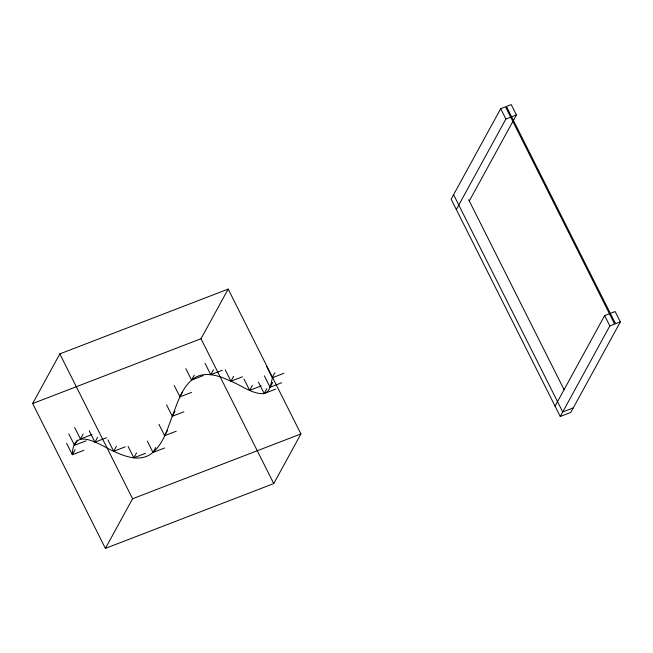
<?xml version="1.0" encoding="UTF-8"?>
<svg xmlns="http://www.w3.org/2000/svg" width="653" height="653" viewBox="0 0 653 653"><rect width="100%" height="100%" fill="white"/><g stroke="black" fill="none" stroke-linecap="round" stroke-linejoin="round"><path stroke-width="0.98" d="M506.051 107.892L506.899 107.451L614.995 322.664L614.636 322.99L614.147 323.104L506.051 107.892L506.899 107.451M614.147 323.104L614.995 322.664M32.65 403.538L59.823 353.902L228.175 289.091L300.927 433.943L273.754 483.571L105.402 548.389L32.65 403.538L201.002 338.719L228.175 289.091M68.81 433.902L74.524 445.281L77.242 440.318M74.711 427.601L80.425 438.987L83.143 434.025M75.054 449.778L72.336 454.741L66.622 443.363M89.232 430.792L94.946 442.179L97.664 437.208M83.91 450.284L72.336 454.741C73.054 425.446 99.803 445.077 113.671 451.296L116.389 446.334M128.102 446.432L133.824 457.818L136.542 452.856M174.212 385.474L179.926 396.861L182.644 391.89M185.86 368.676L191.574 380.062L194.292 375.091M166.58 404.876L172.294 416.263L175.012 411.3M147.3 441.085L153.022 452.464L155.741 447.501M158.948 424.287L164.67 435.665L167.38 430.702M105.402 548.389L132.575 498.753L300.927 433.943M205.058 363.321L210.772 374.708L213.49 369.745M107.957 439.91L113.671 451.296C124.617 456.349 138.256 461.532 149.659 454.863C163.087 445.983 167.184 429.152 172.743 415.022C177.959 401.652 182.228 385.964 194.937 377.663C206.34 370.986 219.979 376.177 230.925 381.23L233.643 376.267M243.936 378.969L249.65 390.347L252.368 385.384M274.97 372.814C269.82 378.756 272.921 391.751 263.2 393.735C251.364 393.726 241.545 385.384 230.925 381.23L225.203 369.843M258.457 382.152L264.171 393.539L266.889 388.576M264.351 375.859L270.073 387.237L272.783 382.274M469.27 201.067L516.417 114.961L511.217 104.611L500.696 108.667L451.125 199.206L560.258 416.492L570.779 412.435L620.35 321.888L615.15 311.546L604.629 315.595L555.058 406.142M456.316 209.556L505.895 119.009L516.417 114.961M560.258 416.492L609.829 325.945L620.35 321.888M191.574 380.062L203.148 375.606M210.772 374.708L222.346 370.251M179.926 396.861L191.5 392.404M80.425 438.987L92 434.531M230.925 381.23L242.5 376.773M74.524 445.281L86.098 440.824M94.946 442.179L106.521 437.722M172.294 416.263L183.868 411.806M283.835 373.32L272.26 377.777L266.538 366.398M249.65 390.347L261.224 385.89M270.073 387.237L281.639 382.78M113.671 451.296L125.245 446.84M264.171 393.539L275.746 389.082M164.67 435.665L176.245 431.209M133.824 457.818L145.399 453.362M153.022 452.464L164.597 448.007M573.244 407.929L562.723 411.978L453.59 194.7M500.696 108.667L505.895 119.009M604.629 315.595L609.829 325.945M468.683 199.736L564.119 389.743M201.002 338.719L273.754 483.571M59.823 353.902L132.575 498.753"/></g></svg>
